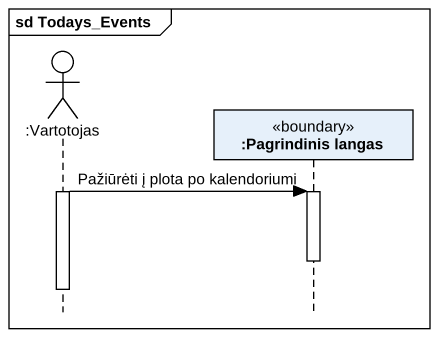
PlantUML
@startuml
mainframe sd Todays_Events
hide footbox
actor ":Vartotojas" as Vartotojas
participant ":Pagrindinis langas" as Pagrindinis_langas <<boundary>>

activate Vartotojas
Vartotojas -> Pagrindinis_langas : Pažiūrėti į plota po kalendoriumi
activate Pagrindinis_langas
deactivate Pagrindinis_langas
deactivate Vartotojas
@enduml
